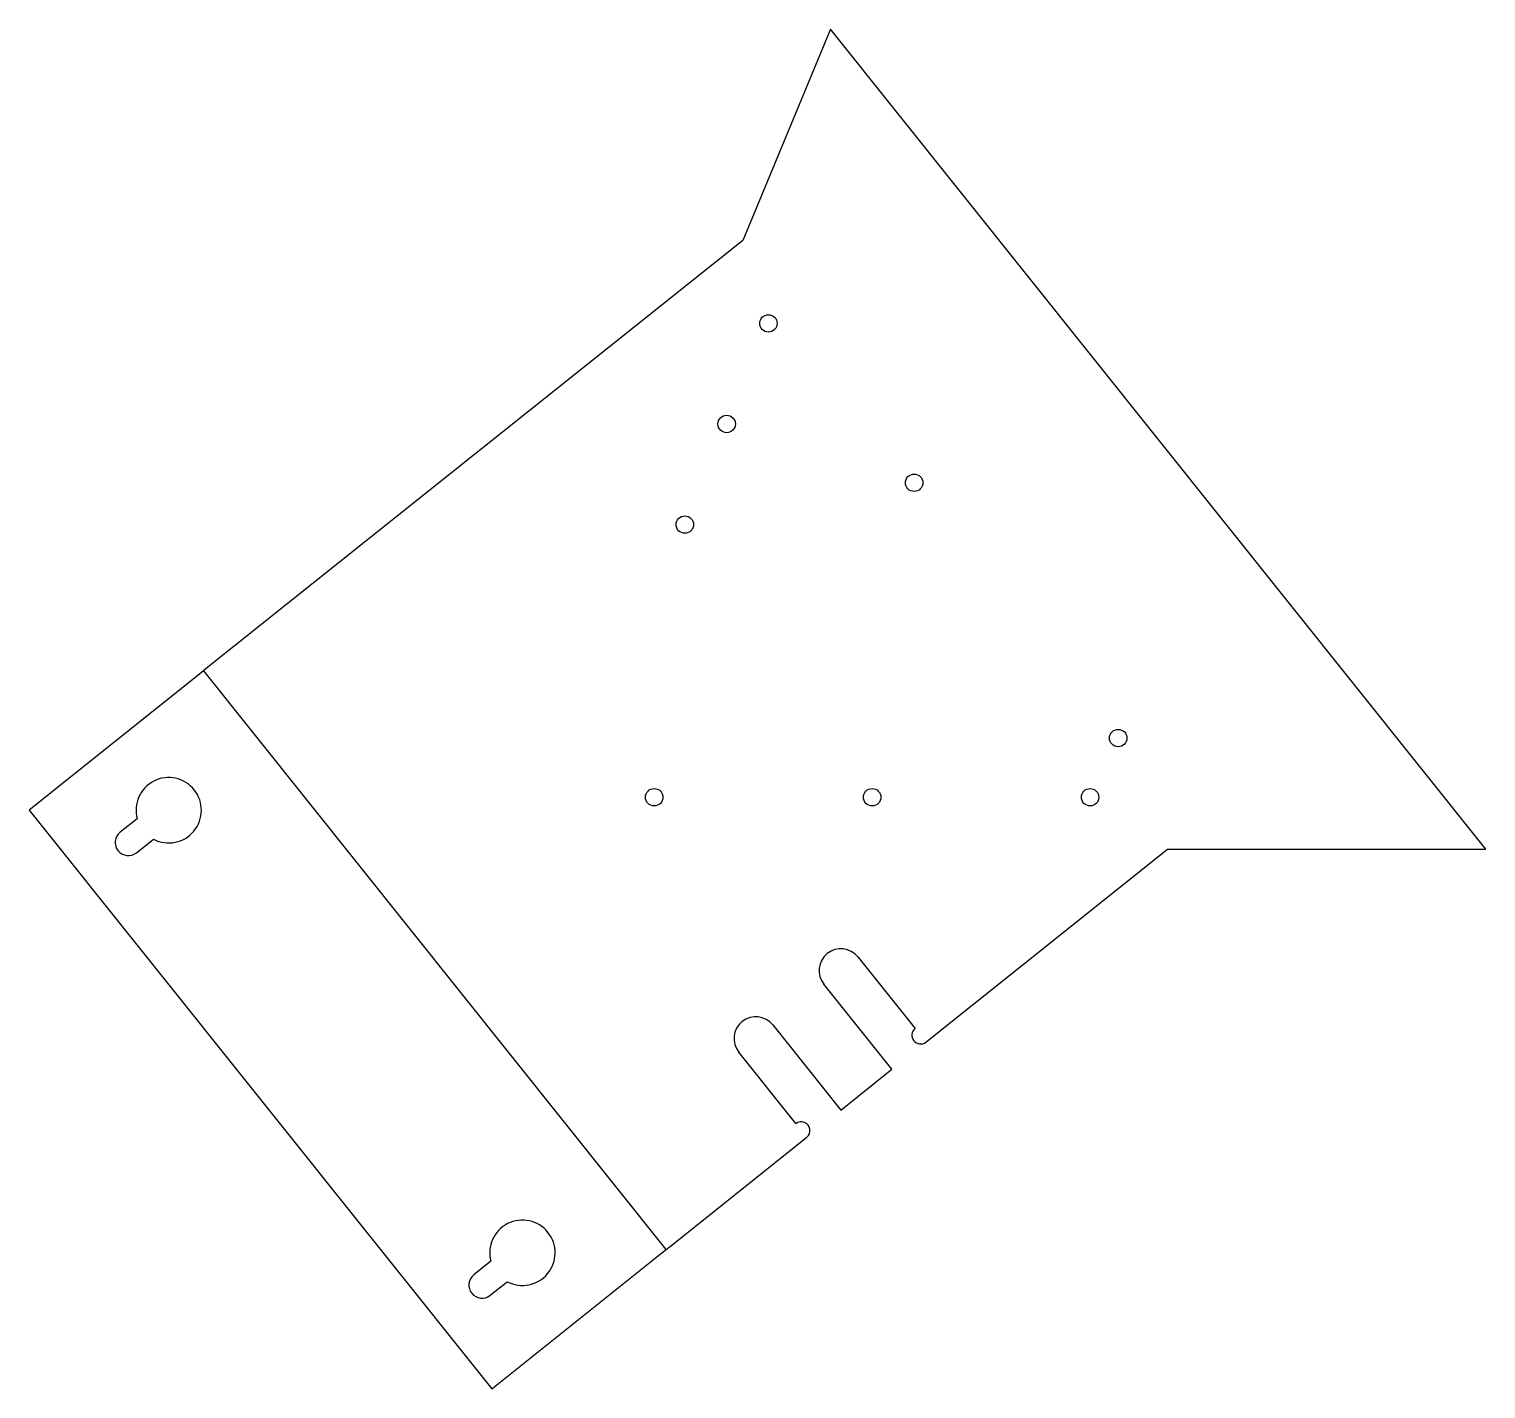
# Model space of a CAD drawing. Header units: millimetres. Extents: x 0 to 334, y 0 to 312.
import ezdxf

# ---------------------------------------------------------------- set-up
doc = ezdxf.new("R2010")
doc.units = ezdxf.units.MM
doc.header["$MEASUREMENT"] = 0
for name, color, linetype in [('Unfold_Sketch004', 7, 'CONTINUOUS'), ('Unfold_Sketch_Bends004', 7, 'CONTINUOUS'), ('Unfold_Sketch_Holes003', 7, 'CONTINUOUS'), ('Unfold_Sketch_Internal002', 7, 'CONTINUOUS')]:
    doc.layers.add(name, color=color, linetype=linetype)

msp = doc.modelspace()

# ---------------------------------------------------------------- linework, layer by layer
at = {"layer": 'Unfold_Sketch004'}
for p, q in [((183.84, 312.07), (163.69, 263.59)), ((334.18, 123.88), (183.84, 312.07)), ((163.69, 263.59), (41.03, 165.6)), ((39.07, 164.03), (0, 132.82)), ((41.03, 165.6), (39.07, 164.03)), ((0, 132.82), (106.11, 0)), ((205.73, 79.59), (261.18, 123.88)), ((261.18, 123.88), (334.18, 123.88)), ((190.13, 99.12), (203.24, 82.71)), ((197.92, 73.35), (182.32, 92.88)), ((170.6, 83.52), (186.2, 63.98)), ((175.89, 60.87), (162.78, 77.27)), ((186.2, 63.98), (197.92, 73.35)), ((147.13, 32.78), (178.39, 57.74)), ((106.11, 0), (145.17, 31.21)), ((145.17, 31.21), (147.13, 32.78))]:
    msp.add_line(p, q, dxfattribs=at)
for centre, radius, start, end in [((186.22, 96), 5, 38.62, -141.38), ((166.69, 80.4), 5, 38.62, -141.38), ((204.48, 81.15), 2, 128.62, -51.38), ((177.14, 59.3), 2, -51.38, 128.62)]:
    msp.add_arc(centre, radius, start, end, dxfattribs=at)
at = {"layer": 'Unfold_Sketch_Bends004'}
msp.add_line((146.15, 31.99), (40.05, 164.81), dxfattribs=at)
at = {"layer": 'Unfold_Sketch_Holes003'}
for centre in [(169.6, 244.53), (160.01, 221.45), (203.02, 207.95), (150.41, 198.36), (249.83, 149.36), (143.39, 135.79), (193.39, 135.79), (243.39, 135.79)]:
    msp.add_circle(centre, 2, dxfattribs=at)
at = {"layer": 'Unfold_Sketch_Internal002'}
for p, q in [((24.77, 130.85), (20.87, 127.73)), ((24.61, 123.04), (28.52, 126.16)), ((105.91, 29.28), (102.01, 26.16)), ((105.75, 21.47), (109.66, 24.6))]:
    msp.add_line(p, q, dxfattribs=at)
for centre, radius, start, end in [((32.02, 132.8), 7.5, -117.8018, -164.9582), ((22.74, 125.39), 3, 128.62, -51.38), ((113.16, 31.23), 7.5, -117.8018, -164.9582), ((103.88, 23.82), 3, 128.62, -51.38)]:
    msp.add_arc(centre, radius, start, end, dxfattribs=at)

doc.saveas('drawing.dxf')
